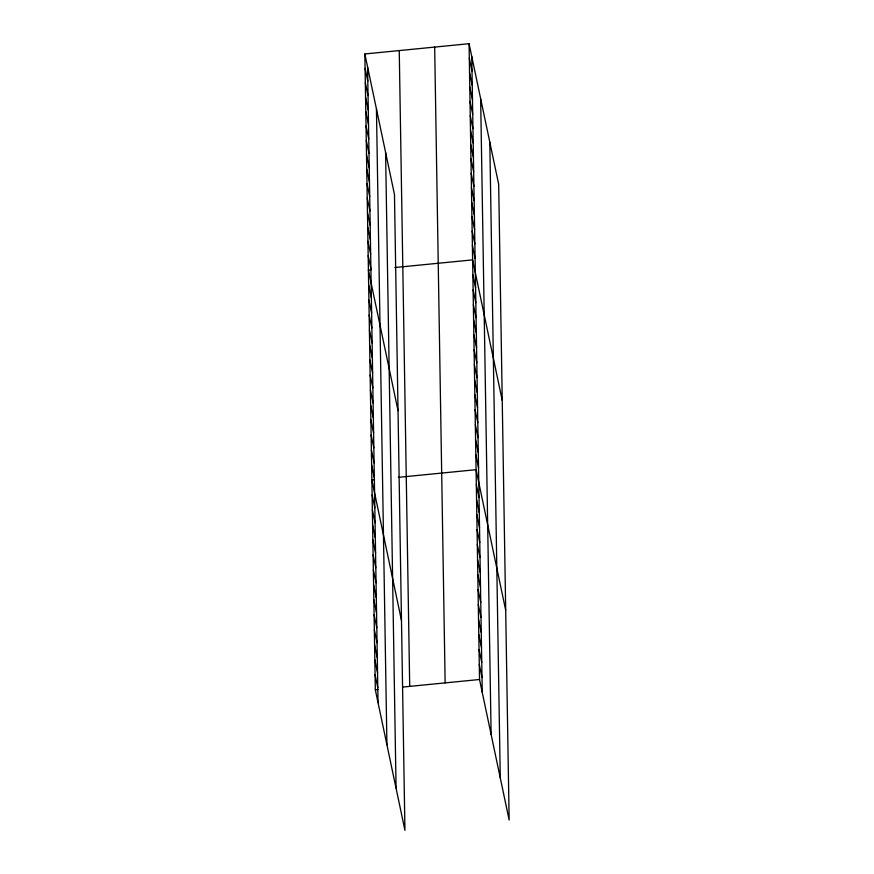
<?xml version="1.0" encoding="UTF-8"?>
<svg xmlns="http://www.w3.org/2000/svg" width="874" height="874" viewBox="0 0 874 874"><rect width="100%" height="100%" fill="white"/><g stroke="black" fill="none" stroke-linecap="round" stroke-linejoin="round"><path stroke-width="1.31" d="M364.851 53.969L394.469 194.498L404.935 830.3L375.328 689.772L364.851 53.969L469.065 43.7L498.672 184.228L509.149 820.031L479.531 679.502L469.065 43.7M371.057 269.88L368.413 270.142L398.031 410.671M394.862 267.531L472.616 259.873L502.233 400.401M374.52 479.695L371.865 479.957L401.483 620.485M398.326 477.346L476.079 469.688L505.685 610.216M375.328 689.772L377.972 689.51M403.1 687.03L479.531 679.502M469.294 58.11L472.015 70.98M469.535 72.52L472.244 85.39M469.775 86.93L472.484 99.8M470.004 101.351L472.725 114.221M470.245 115.761L472.954 128.631M470.485 130.171L473.195 143.041M470.725 144.581L473.435 157.451M470.955 158.992L473.675 171.861M471.195 173.402L473.905 186.271M471.436 187.812L474.145 200.681M471.676 202.233L474.385 215.091M471.905 216.643L474.626 229.512M472.146 231.053L474.855 243.922M472.386 245.463L475.095 258.333M472.867 274.862L475.576 287.732M473.118 289.851L475.827 302.721M473.358 304.829L476.068 317.699M473.61 319.818L476.319 332.688M473.85 334.808L476.57 347.677M474.101 349.797L476.811 362.666M474.353 364.786L477.062 377.655M474.593 379.764L477.302 392.634M474.844 394.753L477.554 407.623M475.085 409.742L477.805 422.612M475.336 424.731L478.045 437.601M475.587 439.72L478.297 452.59M475.827 454.699L478.537 467.568M476.319 484.677L479.039 497.546M476.57 499.666L479.28 512.535M476.811 514.655L479.531 527.525M477.062 529.633L479.771 542.503M477.313 544.622L480.023 557.492M477.554 559.611L480.274 572.481M477.805 574.6L480.514 587.47M478.045 589.579L480.766 602.448M478.297 604.568L481.006 617.437M365.092 68.38L367.801 81.249M365.332 82.79L368.041 95.659M478.548 619.557L481.257 632.426M365.561 97.2L368.282 110.069M478.788 634.546L481.498 647.416M365.802 111.61L368.511 124.479M479.039 649.535L481.749 662.405M366.042 126.02L368.752 138.89M479.28 664.513L482 677.383M366.282 140.441L368.992 153.3M366.512 154.851L369.232 167.721M366.752 169.261L369.462 182.131M366.993 183.671L369.702 196.541M367.233 198.081L369.942 210.951M367.462 212.491L370.183 225.361M367.703 226.901L370.412 239.771M367.943 241.311L370.652 254.181M368.173 255.732L370.893 268.602M368.664 285.132L371.374 298.001M368.904 300.11L371.625 312.979M369.156 315.099L371.865 327.969M369.407 330.088L372.116 342.958M369.647 345.077L372.357 357.947M369.899 360.066L372.608 372.925M370.139 375.044L372.859 387.914M370.39 390.033L373.1 402.903M370.642 405.023L373.351 417.892M370.882 420.012L373.591 432.881M371.133 434.99L373.843 447.859M371.374 449.979L374.094 462.849M371.625 464.968L374.334 477.838M372.116 494.946L374.826 507.816M372.368 509.924L375.077 522.794M372.608 524.913L375.317 537.783M372.859 539.903L375.569 552.772M373.1 554.892L375.82 567.761M373.351 569.881L376.06 582.75M373.602 584.859L376.312 597.729M373.843 599.848L376.552 612.718M374.094 614.837L376.803 627.707M374.334 629.826L377.055 642.696M374.585 644.815L377.295 657.685M374.837 659.794L377.546 672.663M375.077 674.783L377.787 687.652M489.801 142.101L500.267 777.904M480.645 98.696L491.122 734.499M471.774 56.57L482.24 692.372M434.673 47.087L445.139 682.889M399.243 50.583L409.709 686.385M385.587 152.371L396.064 788.173M376.443 108.966L386.92 744.768M367.572 66.839L378.038 702.641"/></g></svg>
